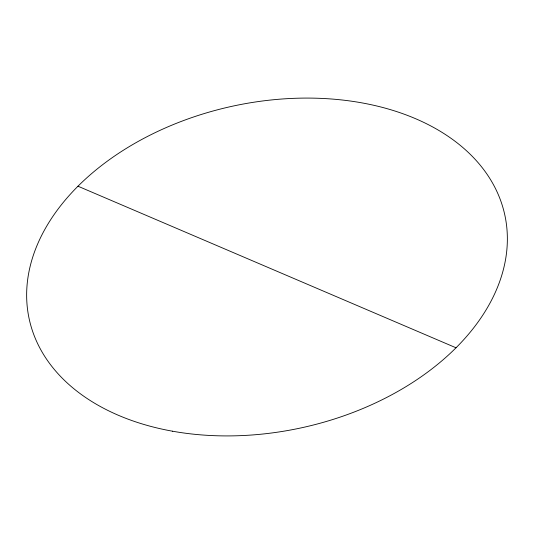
<?xml version="1.0" encoding="UTF-8"?>
<svg xmlns="http://www.w3.org/2000/svg" width="534" height="534" viewBox="0 0 534 534"><rect width="100%" height="100%" fill="white"/><g stroke="black" fill="none" stroke-linecap="round" stroke-linejoin="round"><path stroke-width="0.8" d="M77.984 186.212L456.016 347.788M172.495 431.198A243.437 164.465 -12.4 0 0 505.651 219.234A243.437 164.465 -12.4 0 0 122.853 150.568A243.437 164.465 -12.4 0 0 172.495 431.198"/></g></svg>
